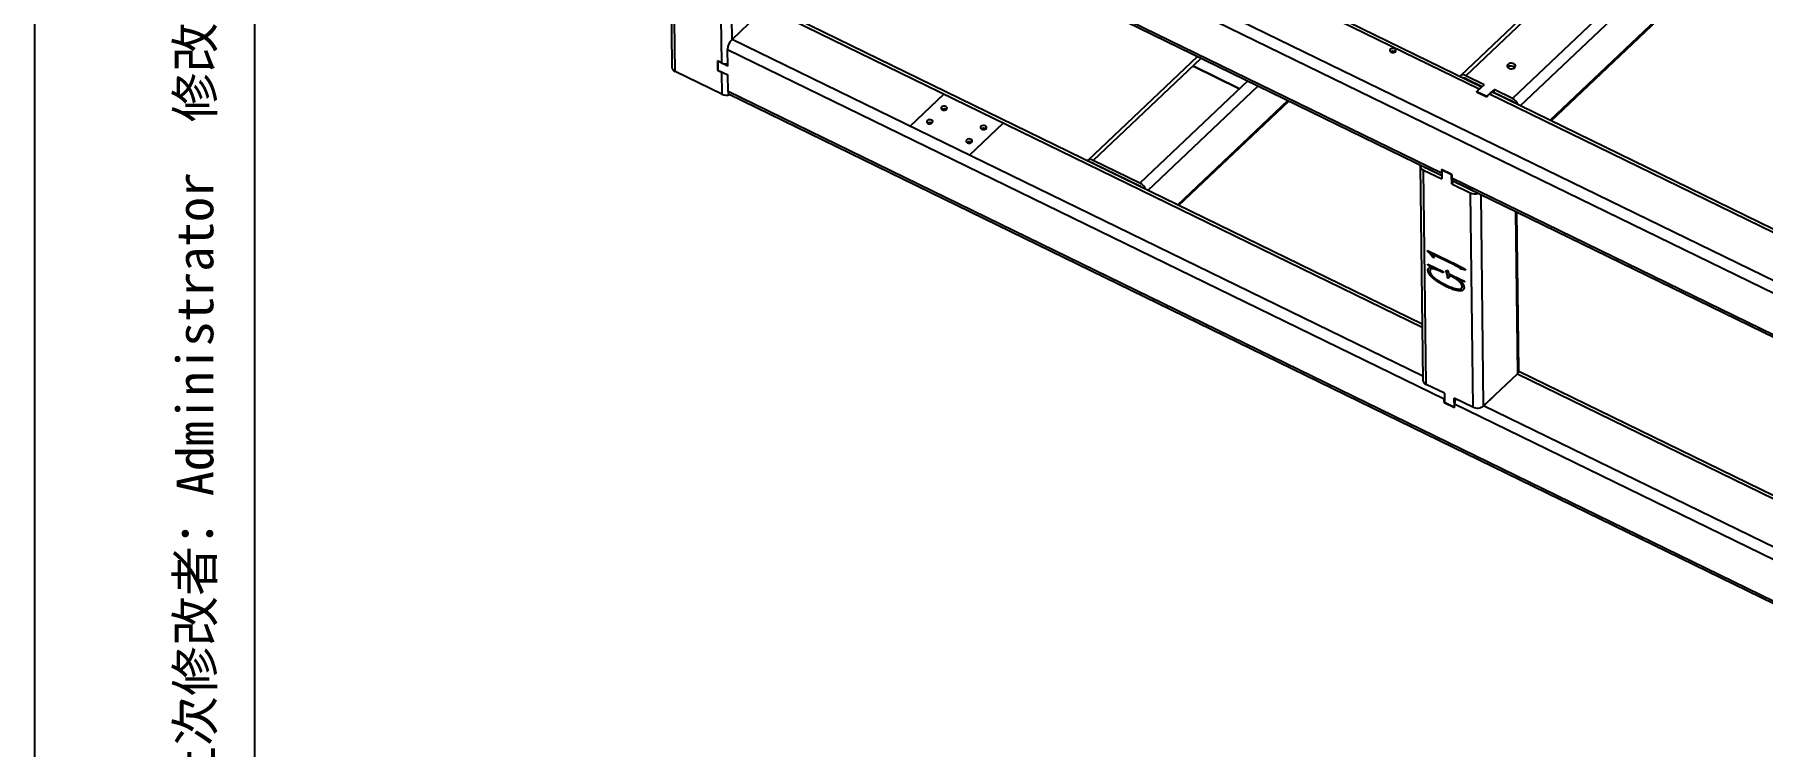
# Model space of a CAD drawing. Header units: millimetres. Extents: x 0 to 14850, y 0 to 10500.
# Drawn here: x 0 to 5895, y 3581 to 6010 of the extents above; entities that cross this region are included whole.
import ezdxf

# ---------------------------------------------------------------- set-up
doc = ezdxf.new("R2010")
doc.units = ezdxf.units.MM
doc.header["$LTSCALE"] = 50
doc.layers.add('细实线', color=7, linetype='Continuous')
doc.styles.add('SLDTEXTSTYLE3', font='', dxfattribs={"bigfont": 'bigfont'})
doc.styles.get('SLDTEXTSTYLE3').set_extended_font_data('新宋体')

# ---------------------------------------------------------------- blocks, each defined once
blk = doc.blocks.new('SW_NOTE_0')
at = {"layer": '细实线', "color": 0, "insert": (29.5, 0), "char_height": 125, "attachment_point": 1, "rotation": 90, "style": 'SLDTEXTSTYLE3'}
blk.add_mtext('  创建日期：2024年3月27日 11:31:52  上次修改者：Administrator  修改日期：2024年3月27日 11:43:59  ', dxfattribs=at)

msp = doc.modelspace()

# ---------------------------------------------------------------- linework, layer by layer
for p, q in [((0, 10500), (0, 0)), ((750, 10250), (750, 250)), ((7993.8, 8835.8), (4864.9, 5869.4)), ((4883, 5869.5), (8011.9, 8836)), ((8171.2, 8758.3), (5042.3, 5791.9)), ((5069.1, 5766.6), (8193, 8728.3)), ((8194.8, 8584.5), (5170.4, 5717.2)), ((5174.4, 5715.2), (8191.5, 8575.7)), ((2483.9, 7016.9), (4929.4, 5824.4)), ((4937.3, 5830.9), (2495.9, 7021.4)), ((2161, 6995.4), (2174.5, 5898.5)), ((2185.5, 5884), (2172.1, 6980.9)), ((10061.4, 3156.3), (2368.5, 6907.5)), ((2353.1, 6873.2), (10046, 3121.9)), ((2332.6, 6796), (2343.5, 5913.6)), ((4800.4, 5536.9), (2354.9, 6729.4)), ((2358.9, 6720.3), (4801.2, 5529.3)), ((2379.8, 5993.5), (2370.9, 6714.4)), ((2379.8, 5993.5), (2495.1, 6102.9)), ((2495.1, 6102.9), (4734.3, 5011)), ((4734.2, 5021.3), (2507.1, 6107.4)), ((2364.4, 5959.2), (4809.9, 4766.7)), ((2365.1, 5902.5), (2364.4, 5959.2)), ((4736.4, 4844.3), (2379.8, 5993.5)), ((2343.5, 5913.6), (2329.6, 5920.4)), ((2329.6, 5920.4), (2330, 5888.7)), ((2331.7, 5919.3), (2331.3, 5918.9)), ((2331.3, 5918.9), (2331.7, 5888.5)), ((2365.1, 5902.5), (2331.3, 5918.9)), ((3968.3, 5935.4), (3594, 5580.5)), ((3612.1, 5580.7), (3980.2, 5929.7)), ((3952.2, 5902.7), (3952.2, 5902.7)), ((3952.2, 5902.7), (4110.8, 5825.3)), ((4110.8, 5825.3), (3952.2, 5902.7)), ((3952.2, 5902.6), (3952.2, 5902.7)), ((5027.1, 5898.4), (5026.2, 5897.5)), ((2344.8, 5806.4), (2185.5, 5884)), ((2331.7, 5890.3), (2330, 5888.7)), ((2330, 5888.7), (2343.8, 5881.9)), ((2331.7, 5888.5), (2365.4, 5872)), ((2343.8, 5881.9), (2344.8, 5806.4)), ((2366.1, 5815.4), (2365.4, 5872)), ((4139.4, 5852), (3771.3, 5503)), ((4878.6, 5861.1), (4877.5, 5860)), ((4945.8, 5838.9), (4883, 5869.5)), ((4883.1, 5859.8), (4939, 5832.5)), ((4945.8, 5838.9), (4921.3, 5815.7)), ((10058.9, 2064.1), (2366.1, 5815.4)), ((2370.1, 5806.2), (10062.9, 2054.9)), ((3102.2, 5806.5), (2987.3, 5697.6)), ((2987.4, 5697.6), (3102.2, 5806.5)), ((3102.2, 5806.5), (3102.2, 5806.5)), ((3102.2, 5806.5), (3102.2, 5806.5)), ((3798.2, 5477.8), (4174.7, 5834.8)), ((4276.1, 5785.4), (3899.5, 5428.3)), ((3903.5, 5426.4), (4280.1, 5783.4)), ((4110.8, 5825.3), (4110.8, 5825.3)), ((4929.4, 5824.4), (4919.4, 5814.9)), ((4919.4, 5814.9), (4954.5, 5797.8)), ((4921.3, 5815.7), (4955, 5799.3)), ((4921.3, 5814), (4921.3, 5815.7)), ((4954.5, 5797.8), (4964.5, 5807.3)), ((4955, 5799.3), (4979.5, 5822.5)), ((4955.1, 5798.3), (4955, 5799.3)), ((4964.5, 5807.3), (7696.2, 4475.3)), ((7704, 4481.7), (4976.5, 5811.8)), ((4977.9, 5811.1), (4979.6, 5812.7)), ((4978.8, 5810.6), (4980.5, 5812.3)), ((5042.3, 5791.9), (4979.5, 5822.5)), ((4979.6, 5812.7), (4979.5, 5822.5)), ((4979.6, 5812.7), (5042.4, 5782.1)), ((4998.2, 5803.7), (4996.5, 5802)), ((2987.3, 5697.6), (2987.4, 5697.6)), ((3189.8, 5598.8), (3304.7, 5707.8)), ((3304.7, 5707.8), (3189.8, 5598.9)), ((3304.7, 5707.8), (3304.7, 5707.8)), ((3304.7, 5707.7), (3304.7, 5707.8)), ((3189.8, 5598.9), (3189.8, 5598.8)), ((3607.6, 5572.3), (3606.5, 5571.2)), ((3771.3, 5503), (3612.1, 5580.7)), ((3612.2, 5570.9), (3771.4, 5493.3)), ((4727.5, 5562.2), (4736.5, 4830.9)), ((4738.6, 5547.7), (4801.3, 5517.1)), ((4747.5, 4816.4), (4738.6, 5547.7)), ((4743.5, 5557.4), (4743.5, 5557)), ((4801.2, 5528.4), (4746.4, 5555.1)), ((4835.3, 5532.3), (4800.3, 5549.4)), ((4800.3, 5549.4), (4800.4, 5536.9)), ((4802, 5548.5), (4801, 5547.5)), ((4801, 5547.5), (4801.3, 5517.1)), ((4834.7, 5531.1), (4801, 5547.5)), ((3707.9, 5521.8), (3709.6, 5523.4)), ((3727.3, 5514.8), (3725.5, 5513.2)), ((4835.4, 5531.7), (4834.7, 5531.1)), ((4835.1, 5500.6), (4834.7, 5531.1)), ((4842.9, 5508), (4835.1, 5500.6)), ((4835.1, 5500.6), (4897.8, 5470)), ((4835.3, 5532.3), (4835.5, 5519.8)), ((7567.1, 4187.7), (4835.5, 5519.8)), ((4839.5, 5510.6), (7567.9, 4180.2)), ((4842.9, 5508), (4842.9, 5509)), ((4905.6, 5477.4), (4842.9, 5508)), ((4861, 5499.2), (4861, 5500.1)), ((4879.7, 5491), (4879.7, 5490.1)), ((4897.8, 5470), (4906.8, 4738.8)), ((4944, 4743.1), (4935.2, 5464)), ((5052.6, 5406.7), (5059.4, 4852.5)), ((5064.5, 4863.3), (5057.9, 5404.1)), ((4752.5, 5273.3), (4855.9, 5222.7)), ((4752.5, 5271.3), (4752.5, 5273.3)), ((4752.8, 5271.6), (4752.5, 5271.3)), ((4756.8, 5267.1), (4752.5, 5271.3)), ((4752.8, 5271.6), (4752.7, 5273.1)), ((4757.1, 5267.4), (4752.8, 5271.6)), ((4757.1, 5267.4), (4756.8, 5267.1)), ((4767.2, 5261.4), (4767, 5261.1)), ((4767, 5261.1), (4775.9, 5247.7)), ((4843.3, 5223.8), (4767, 5261.1)), ((4843.5, 5224), (4767.2, 5261.4)), ((4772.8, 5248.9), (4772.5, 5248.6)), ((4775.9, 5247.7), (4772.5, 5248.6)), ((4775.6, 5248.1), (4772.8, 5248.9)), ((4753.5, 5226.6), (4806.2, 5200.9)), ((4753.5, 5224.5), (4753.5, 5226.6)), ((4753.7, 5224.7), (4753.5, 5224.5)), ((4767.3, 5215.6), (4753.5, 5224.5)), ((4753.7, 5224.7), (4753.7, 5226.5)), ((4767.6, 5215.9), (4753.7, 5224.7)), ((4754.3, 5206.1), (4754.1, 5205.8)), ((4764.2, 5215.8), (4767.3, 5215.6)), ((4767.6, 5215.9), (4767.3, 5215.6)), ((4806.2, 5200.9), (4806.5, 5197.1)), ((4814.5, 5201.9), (4819.7, 5204.6)), ((4816.5, 5199.9), (4814.5, 5201.9)), ((4816.7, 5200.1), (4814.8, 5202.1)), ((4816.7, 5200.1), (4816.5, 5199.9)), ((4819.1, 5194.4), (4818.9, 5194.2)), ((4819.9, 5189.1), (4818.9, 5194.2)), ((4820.2, 5189.3), (4819.1, 5194.4)), ((4820.2, 5189.3), (4819.9, 5189.1)), ((4820.9, 5185), (4819.9, 5189.1)), ((4821.2, 5185.2), (4820.2, 5189.3)), ((4822.6, 5203.5), (4822.9, 5202.2)), ((4822.9, 5202.2), (4824.1, 5195)), ((4824.1, 5195), (4872.6, 5171.3)), ((4826, 5189.5), (4825.7, 5189.3)), ((4831.6, 5186.2), (4825.7, 5189.3)), ((4831.8, 5186.5), (4826, 5189.5)), ((4843.5, 5224), (4843.3, 5223.8)), ((4870.8, 5209.4), (4870.6, 5209.2)), ((4877.6, 5207.7), (4870.6, 5209.2)), ((4877.8, 5208), (4870.8, 5209.4)), ((4877.8, 5208), (4877.6, 5207.7)), ((4880.1, 5207.4), (4877.6, 5207.7)), ((4880.3, 5207.6), (4877.8, 5208)), ((4880.3, 5207.6), (4880.1, 5207.4)), ((4797.9, 5160.4), (4797.6, 5160.1)), ((4821.2, 5185.2), (4820.9, 5185)), ((4821, 5180.8), (4820.9, 5185)), ((4821.2, 5181), (4821, 5180.8)), ((4821.2, 5181), (4821.2, 5185.2)), ((4828.7, 5182), (4823.7, 5179.6)), ((4824, 5179.8), (4823.7, 5179.6)), ((4828.7, 5182.1), (4824, 5179.8)), ((4827.5, 5184.7), (4828.7, 5182)), ((4831.8, 5186.5), (4831.6, 5186.2)), ((4858.3, 5174.4), (4858, 5174.2)), ((4865.1, 5169.7), (4858, 5174.2)), ((4865.3, 5170), (4858.3, 5174.4)), ((4865.3, 5170), (4865.1, 5169.7)), ((4867, 5168.3), (4865.1, 5169.7)), ((4867.2, 5168.5), (4865.3, 5170)), ((4867.2, 5168.5), (4867, 5168.3)), ((4870.2, 5168), (4869.9, 5167.7)), ((4873.2, 5167.7), (4869.9, 5167.7)), ((4873.4, 5167.9), (4870.2, 5168)), ((4870.8, 5149.3), (4870.5, 5149.1)), ((4873.4, 5167.9), (4873.2, 5167.7)), ((4875.7, 5167.3), (4873.2, 5167.7)), ((4876, 5167.6), (4873.4, 5167.9)), ((4876, 5167.6), (4875.7, 5167.3)), ((5059.4, 4852.5), (4944, 4743.1)), ((5021, 4816), (5059.2, 4852.2)), ((5059.2, 4852.2), (5059.2, 4852.2)), ((5059.2, 4852.2), (5059.2, 4852.2)), ((5059.4, 4852.5), (7501, 3661.8)), ((7500.9, 3672.2), (5064.2, 4860.4)), ((4810.3, 4785.8), (4747.5, 4816.4)), ((4810.3, 4785.8), (4810.7, 4755.4)), ((4944.3, 4743.3), (4982.5, 4779.5)), ((4982.5, 4779.5), (4982.5, 4779.5)), ((4982.5, 4779.5), (4982.5, 4779.5)), ((5020.9, 4816), (5021, 4816)), ((4810, 4754.2), (4809.9, 4766.7)), ((4811.1, 4755.2), (4810, 4754.2)), ((4810, 4754.2), (4845.1, 4737)), ((4810.7, 4755.4), (4844.4, 4738.9)), ((4906.8, 4738.8), (4844, 4769.4)), ((4844.4, 4738.9), (4844, 4769.4)), ((4845.1, 4739.5), (4844.4, 4738.9)), ((4845, 4749.5), (7576.6, 3417.5)), ((4845.1, 4737), (4845, 4749.5)), ((7503.1, 3495.2), (4944, 4743.1)), ((4944.3, 4743.3), (4944.3, 4743.3))]:
    msp.add_line(p, q)
at = {"flags": 128}
for points in [[(4626.1, 5959.7), (4624.4, 5957.2), (4624.2, 5954.4), (4625.6, 5951.8), (4628.4, 5949.8), (4632.1, 5948.7), (4636.2, 5948.6), (4640, 5949.6), (4642.9, 5951.5), (4644.6, 5954), (4644.8, 5956.8), (4643.4, 5959.4), (4640.6, 5961.4), (4636.9, 5962.5), (4632.9, 5962.6), (4629.1, 5961.6), (4626.1, 5959.7)], [(5026.9, 5908.1), (5024.9, 5905.3), (5024.2, 5902.1), (5025.2, 5899), (5027.5, 5896.3), (5031.1, 5894.2), (5035.4, 5893.1), (5040.1, 5892.9), (5044.5, 5893.9), (5048.3, 5895.7), (5051.1, 5898.3), (5052.4, 5901.4), (5052.3, 5904.5), (5050.6, 5907.5), (5047.6, 5909.9), (5043.6, 5911.5), (5039.1, 5912.2), (5034.5, 5911.8), (5030.3, 5910.4), (5026.9, 5908.1)], [(2343.8, 5881.9), (2347.8, 5880.4), (2349.2, 5879.9)], [(4883, 5869.5), (4878.8, 5871.2), (4874.8, 5872.1), (4871, 5872.1), (4867.8, 5871.3), (4865.1, 5869.6), (4863.2, 5867.2), (4863.1, 5867)], [(4934.3, 5828), (4932.1, 5826.7), (4929.4, 5824.4)], [(3045.6, 5716.5), (3043.9, 5714), (3043.8, 5711.2), (3045.2, 5708.6), (3048, 5706.6), (3051.7, 5705.5), (3055.7, 5705.4), (3059.5, 5706.4), (3062.5, 5708.3), (3064.2, 5710.8), (3064.4, 5713.6), (3062.9, 5716.2), (3060.2, 5718.2), (3056.5, 5719.3), (3052.4, 5719.4), (3048.6, 5718.4), (3045.6, 5716.5)], [(3094.5, 5762.9), (3092.8, 5760.3), (3092.7, 5757.6), (3094.1, 5755), (3096.9, 5753), (3100.5, 5751.8), (3104.6, 5751.8), (3108.4, 5752.7), (3111.4, 5754.6), (3113.1, 5757.2), (3113.3, 5759.9), (3111.8, 5762.5), (3109.1, 5764.6), (3105.4, 5765.7), (3101.3, 5765.8), (3097.5, 5764.8), (3094.5, 5762.9)], [(3229.5, 5697.1), (3227.8, 5694.5), (3227.6, 5691.8), (3229.1, 5689.2), (3231.8, 5687.2), (3235.5, 5686), (3239.6, 5685.9), (3243.4, 5686.9), (3246.4, 5688.8), (3248.1, 5691.4), (3248.2, 5694.1), (3246.8, 5696.7), (3244, 5698.7), (3240.3, 5699.9), (3236.3, 5700), (3232.5, 5699), (3229.5, 5697.1)], [(3180.6, 5650.7), (3178.9, 5648.2), (3178.8, 5645.4), (3180.2, 5642.8), (3182.9, 5640.8), (3186.6, 5639.7), (3190.7, 5639.6), (3194.5, 5640.6), (3197.5, 5642.5), (3199.2, 5645), (3199.3, 5647.8), (3197.9, 5650.4), (3195.1, 5652.4), (3191.5, 5653.5), (3187.4, 5653.6), (3183.6, 5652.6), (3180.6, 5650.7)], [(3612.1, 5580.7), (3607.9, 5582.4), (3603.8, 5583.2), (3600.1, 5583.3), (3596.9, 5582.4), (3594.2, 5580.8), (3592.3, 5578.4), (3592.2, 5578.2)], [(4800.4, 5536.9), (4800.7, 5533.8), (4801.1, 5531.9)], [(4810.5, 4772.9), (4810.1, 4770.2), (4809.9, 4766.7)]]:
    msp.add_lwpolyline(points, dxfattribs=at)
for centre, radius, start, end in [((2416.9, 5956.2), 52.6, 134.87597, 176.79047), ((2191.5, 5900), 17.1, 185.02618, 249.42362), ((2358.8, 5946.8), 36.6, 245.12578, 279.64375), ((4634.7, 5939.4), 13.6, 56.82252, 124.58356), ((5038.6, 5885), 17.6, 46.5508, 130.69165), ((4878.2, 5851.3), 9.77, 60.11244, 103.72473), ((2360.2, 5839.9), 36.9, 245.22605, 289.31023), ((2375.5, 5814), 9.45, 171.64438, 235.18784), ((4973.8, 5800.6), 11.5, 76.92145, 144.16074), ((5023.4, 5754.3), 42, 21.6982, 63.34299), ((5032.7, 5763.1), 21.3, 37.51288, 63.0778), ((3103.2, 5742.6), 13.6, 56.82252, 124.58356), ((3054.3, 5696.2), 13.6, 56.82252, 124.58356), ((3238.1, 5676.8), 13.6, 56.82252, 124.58356), ((3189.2, 5630.4), 13.6, 56.82252, 124.58356), ((3607.3, 5562.5), 9.77, 60.11244, 103.72473), ((4743.9, 5563), 16.2, 172.53379, 250.71713), ((4751, 5565.2), 11.1, 221.42333, 245.22685), ((3752.8, 5465.7), 41.7, 21.49854, 63.54265), ((3761.8, 5474.3), 21.3, 37.51288, 63.0778), ((4844.9, 5518.4), 9.48, 171.73269, 235.09953), ((4913.3, 5503.5), 36.9, 245.22605, 289.31023), ((4913, 5492.9), 17.1, 244.62828, 262.14642), ((5049.9, 4863.5), 14.6, 310.68793, 359.24265), ((4753.5, 4832.4), 17.1, 185.02618, 249.42362), ((4890.8, 4747.9), 45.9, 155.54442, 178.0115), ((4922, 4770.3), 35, 244.20881, 308.9722)]:
    msp.add_arc(centre, radius, start, end)
for points, knots in [([(4772.5, 5248.6), (4771.7, 5249.8), (4770.1, 5251.9), (4767.8, 5254.9), (4765.7, 5257.4), (4763.4, 5260.2), (4760.5, 5263.4), (4758.1, 5265.8), (4756.8, 5267.1)], [0, 0, 0, 0, 0.179519, 0.336515, 0.467999, 0.577127, 0.779821, 1, 1, 1, 1]), ([(4772.8, 5248.9), (4771.9, 5250), (4770.3, 5252.2), (4768, 5255.2), (4766, 5257.7), (4763.7, 5260.4), (4760.7, 5263.6), (4758.3, 5266.1), (4757.1, 5267.4)], [0, 0, 0, 0, 0.179519, 0.336515, 0.467999, 0.577127, 0.779821, 1, 1, 1, 1]), ([(4754.1, 5205.8), (4754.1, 5206.4), (4754.1, 5207.5), (4754.4, 5209), (4754.8, 5210.3), (4755.7, 5211.9), (4757.2, 5213.5), (4759.3, 5214.5), (4761.1, 5215), (4762.3, 5215.4), (4763.3, 5215.6), (4763.9, 5215.7), (4764.2, 5215.8)], [0, 0, 0, 0, 0.09355, 0.182475, 0.269034, 0.354228, 0.527613, 0.715062, 0.806312, 0.88357, 0.948148, 1, 1, 1, 1]), ([(4797.6, 5160.1), (4795.3, 5161.6), (4790.5, 5164.5), (4784.5, 5168.5), (4779.6, 5172.1), (4776, 5174.9), (4772.4, 5177.8), (4769.1, 5180.9), (4765.9, 5183.8), (4763.2, 5186.7), (4760.9, 5189.5), (4759.1, 5192.1), (4757.7, 5194.5), (4756.5, 5196.6), (4755.7, 5198.5), (4754.9, 5200.6), (4754.4, 5203), (4754.2, 5204.9), (4754.1, 5205.8)], [0, 0, 0, 0, 0.126875, 0.26151, 0.330229, 0.398329, 0.466356, 0.533691, 0.597757, 0.655467, 0.70742, 0.754407, 0.796644, 0.833775, 0.865799, 0.893553, 0.945163, 1, 1, 1, 1]), ([(4754.3, 5206.1), (4754.3, 5207.8), (4754.3, 5209.8), (4755.4, 5210.9), (4755.5, 5211)], [0, 0, 0, 0, 0.899852, 1, 1, 1, 1]), ([(4797.9, 5160.4), (4795.5, 5161.8), (4790.7, 5164.7), (4784.7, 5168.8), (4779.8, 5172.3), (4776.2, 5175.1), (4772.7, 5178.1), (4769.3, 5181.1), (4766.2, 5184.1), (4763.5, 5187), (4761.2, 5189.7), (4759.4, 5192.3), (4758, 5194.7), (4756.8, 5196.8), (4756, 5198.7), (4755.2, 5200.8), (4754.7, 5203.2), (4754.4, 5205.1), (4754.3, 5206.1)], [0, 0, 0, 0, 0.126875, 0.26151, 0.330229, 0.398329, 0.466356, 0.533691, 0.597757, 0.655467, 0.70742, 0.754407, 0.796644, 0.833775, 0.865799, 0.893553, 0.945163, 1, 1, 1, 1]), ([(4806.5, 5197.1), (4805.5, 5197.5), (4803.6, 5198.5), (4800.5, 5200), (4797.2, 5201.6), (4794.3, 5202.9), (4791.9, 5203.9), (4789.9, 5204.7), (4787.6, 5205.6), (4784.3, 5207), (4780.4, 5208.4), (4776, 5209.8), (4772, 5210.5), (4768.9, 5210.7), (4766.7, 5210.5), (4765.2, 5210.1), (4764, 5209.6), (4762.6, 5208.6), (4761.4, 5206.8), (4761.1, 5204.9), (4760.9, 5203.9)], [0, 0, 0, 0, 0.051918, 0.111407, 0.174691, 0.237463, 0.271063, 0.309597, 0.35254, 0.40038, 0.494836, 0.576504, 0.652266, 0.73063, 0.769331, 0.805061, 0.838333, 0.870025, 0.93318, 1, 1, 1, 1]), ([(4760.9, 5203.9), (4760.9, 5203.1), (4760.9, 5201.5), (4761.4, 5198.9), (4762.4, 5196.3), (4763.6, 5193.7), (4765.3, 5190.9), (4767.5, 5188.1), (4770.2, 5185.2), (4773.2, 5182.2), (4776.5, 5179.3), (4780, 5176.5), (4783.5, 5173.8), (4788.2, 5170.6), (4793.9, 5166.9), (4800.6, 5163.1), (4807.1, 5159.6), (4811.4, 5157.5), (4813.5, 5156.4)], [0, 0, 0, 0, 0.042955, 0.083376, 0.123261, 0.1629, 0.204401, 0.249819, 0.29921, 0.354213, 0.411664, 0.468737, 0.52579, 0.583341, 0.694342, 0.79876, 0.899663, 1, 1, 1, 1]), ([(4806.7, 5197.3), (4802.3, 5199.5), (4793.4, 5203.8), (4782.3, 5208.2), (4773.7, 5210.7), (4767.7, 5211.3), (4764.9, 5209.8), (4763.7, 5209.1)], [0, 0, 0, 0, 0.291181, 0.582317, 0.727796, 0.87321, 1, 1, 1, 1]), ([(4818.9, 5194.2), (4818.8, 5194.5), (4818.7, 5195.5), (4818.1, 5197), (4817.5, 5198.6), (4816.8, 5199.5), (4816.5, 5199.9)], [0, 0, 0, 0, 0.191467, 0.503414, 0.805851, 1, 1, 1, 1]), ([(4819.1, 5194.4), (4819.1, 5194.8), (4818.9, 5195.7), (4818.3, 5197.2), (4817.7, 5198.8), (4817, 5199.7), (4816.7, 5200.1)], [0, 0, 0, 0, 0.191467, 0.503414, 0.805851, 1, 1, 1, 1]), ([(4819.7, 5204.6), (4820, 5204.7), (4820.5, 5204.8), (4821.4, 5204.5), (4822.2, 5204.1), (4822.5, 5203.7), (4822.6, 5203.5)], [0, 0, 0, 0, 0.3163371, 0.610484, 0.8455065, 1, 1, 1, 1]), ([(4825.7, 5189.3), (4825.9, 5188.7), (4826.3, 5187.7), (4826.8, 5186.4), (4827.2, 5185.4), (4827.4, 5184.9), (4827.5, 5184.7)], [0, 0, 0, 0, 0.362799, 0.652475, 0.863991, 1, 1, 1, 1]), ([(4870.6, 5209.2), (4869.9, 5209.3), (4868.8, 5209.5), (4867.3, 5209.8), (4866.3, 5210), (4865.5, 5210.3), (4864.8, 5211), (4863.7, 5211.8), (4862.2, 5213), (4860.5, 5214.2), (4858.7, 5215.5), (4856.7, 5216.8), (4854.4, 5218.1), (4852.3, 5219.3), (4850.2, 5220.3), (4848.2, 5221.3), (4845.9, 5222.5), (4844.2, 5223.3), (4843.3, 5223.8)], [0, 0, 0, 0, 0.076319, 0.132944, 0.169347, 0.186973, 0.214474, 0.257363, 0.313987, 0.378534, 0.447579, 0.517011, 0.596108, 0.689468, 0.747439, 0.817828, 0.902707, 1, 1, 1, 1]), ([(4870.8, 5209.4), (4870.2, 5209.5), (4869, 5209.7), (4867.5, 5210), (4866.5, 5210.2), (4865.8, 5210.5), (4865, 5211.2), (4863.9, 5212.1), (4862.4, 5213.2), (4860.7, 5214.5), (4858.9, 5215.8), (4856.9, 5217.1), (4854.7, 5218.3), (4852.5, 5219.5), (4850.5, 5220.6), (4848.5, 5221.6), (4846.1, 5222.7), (4844.4, 5223.5), (4843.5, 5224)], [0, 0, 0, 0, 0.076319, 0.132944, 0.169347, 0.186973, 0.214474, 0.257363, 0.313987, 0.378534, 0.447579, 0.517011, 0.596108, 0.689468, 0.747439, 0.817828, 0.902707, 1, 1, 1, 1]), ([(4855.9, 5222.7), (4856.8, 5222.2), (4858.6, 5221.3), (4861.2, 5220), (4863.5, 5218.8), (4865.6, 5217.8), (4867.4, 5216.8), (4869, 5216), (4870.4, 5215.3), (4872.5, 5214.2), (4875.4, 5212.6), (4878.4, 5210.8), (4880.6, 5209.4), (4881.6, 5208.7), (4882.3, 5208), (4882.2, 5207.7), (4882.2, 5207.6)], [0, 0, 0, 0, 0.103659, 0.198756, 0.284256, 0.361191, 0.429603, 0.488406, 0.538633, 0.580357, 0.724989, 0.862564, 0.920189, 0.960408, 0.983938, 1, 1, 1, 1]), ([(4882.2, 5207.6), (4882.2, 5207.6), (4882.1, 5207.5), (4881.8, 5207.2), (4881.1, 5207.2), (4880.5, 5207.3), (4880.1, 5207.4)], [0, 0, 0, 0, 0.055316, 0.236767, 0.53772, 1, 1, 1, 1]), ([(4882.4, 5207.8), (4882.4, 5207.8), (4882.3, 5207.7), (4882, 5207.5), (4881.3, 5207.4), (4880.7, 5207.5), (4880.3, 5207.6)], [0, 0, 0, 0, 0.055316, 0.236767, 0.53772, 1, 1, 1, 1]), ([(4877.1, 5148.6), (4877.2, 5147.5), (4877.3, 5145.1), (4876.6, 5142.1), (4875.3, 5139.6), (4873.9, 5137.9), (4872.3, 5136.9), (4871, 5136.3), (4869.4, 5135.8), (4867.5, 5135.6), (4865.3, 5135.4), (4862.9, 5135.5), (4860.2, 5135.6), (4857.3, 5136), (4854.1, 5136.5), (4850.7, 5137.2), (4847.1, 5138.2), (4842, 5139.6), (4835.9, 5141.6), (4828.7, 5144.5), (4821.5, 5147.7), (4813.9, 5151.3), (4805.9, 5155.4), (4800.4, 5158.5), (4797.6, 5160.1)], [0, 0, 0, 0, 0.0403003, 0.080356, 0.1195791, 0.1573121, 0.1767137, 0.1974974, 0.2198456, 0.2439737, 0.2702161, 0.2989485, 0.3303965, 0.3641005, 0.4002389, 0.43762, 0.4770858, 0.5183317, 0.5994777, 0.6731942, 0.7469287, 0.8266271, 0.911502, 1, 1, 1, 1]), ([(4872.3, 5137.1), (4872.2, 5137), (4870.9, 5136), (4865.6, 5135.6), (4856.8, 5136), (4844, 5139.1), (4829.6, 5144.3), (4813.7, 5151.5), (4803.2, 5157.4), (4797.9, 5160.4)], [0, 0, 0, 0, 0.008724, 0.08488, 0.237262, 0.389753, 0.593125, 0.796578, 1, 1, 1, 1]), ([(4813.5, 5156.4), (4819.1, 5153.9), (4830.1, 5148.8), (4843.8, 5144.1), (4854.4, 5141.7), (4861.1, 5141.1), (4865.5, 5141.7), (4866.7, 5142.8), (4867, 5143.1)], [0, 0, 0, 0, 0.2917, 0.583237, 0.729111, 0.874827, 0.971859, 1, 1, 1, 1]), ([(4823.7, 5179.6), (4823.5, 5179.4), (4823.1, 5179.1), (4822.3, 5179.1), (4821.8, 5179.5), (4821.5, 5179.8), (4821.2, 5180.3), (4821, 5180.6), (4821, 5180.8)], [0, 0, 0, 0, 0.350484, 0.527084, 0.64708, 0.750783, 0.854774, 1, 1, 1, 1]), ([(4824, 5179.8), (4823.7, 5179.6), (4823.3, 5179.3), (4822.6, 5179.3), (4822.1, 5179.7), (4821.7, 5180), (4821.4, 5180.5), (4821.3, 5180.8), (4821.2, 5181)], [0, 0, 0, 0, 0.350484, 0.527084, 0.64708, 0.750783, 0.854774, 1, 1, 1, 1]), ([(4870.5, 5149.1), (4870.5, 5149.9), (4870.5, 5151.5), (4870, 5154.3), (4868.9, 5157.2), (4867.2, 5160.3), (4864.8, 5163.4), (4861.9, 5166.6), (4858.5, 5169.7), (4854.7, 5172.6), (4850.8, 5175.2), (4846.9, 5177.7), (4843.1, 5179.9), (4839.3, 5182.1), (4835.5, 5184.1), (4832.9, 5185.5), (4831.6, 5186.2)], [0, 0, 0, 0, 0.055936, 0.112854, 0.170682, 0.23044, 0.29538, 0.366568, 0.443456, 0.523318, 0.605302, 0.686891, 0.766851, 0.840773, 0.916895, 1, 1, 1, 1]), ([(4870.8, 5149.3), (4870.8, 5150.1), (4870.8, 5151.8), (4870.2, 5154.5), (4869.1, 5157.4), (4867.4, 5160.5), (4865.1, 5163.7), (4862.1, 5166.8), (4858.7, 5169.9), (4855, 5172.8), (4851.1, 5175.4), (4847.1, 5177.9), (4843.3, 5180.1), (4839.6, 5182.3), (4835.8, 5184.4), (4833.2, 5185.7), (4831.8, 5186.5)], [0, 0, 0, 0, 0.055936, 0.112854, 0.170682, 0.23044, 0.29538, 0.366568, 0.443456, 0.523318, 0.605302, 0.686891, 0.766851, 0.840773, 0.916895, 1, 1, 1, 1]), ([(4858, 5174.2), (4858.6, 5173.7), (4860, 5172.5), (4862.5, 5170.6), (4865.5, 5168), (4868.3, 5165.6), (4870.5, 5163.3), (4872, 5161.4), (4873.4, 5159.3), (4874.6, 5157.1), (4875.6, 5154.9), (4876.4, 5152.8), (4876.9, 5150.6), (4877, 5149.3), (4877.1, 5148.6)], [0, 0, 0, 0, 0.065987, 0.160923, 0.277349, 0.4098, 0.479506, 0.549726, 0.62206, 0.697685, 0.774405, 0.849698, 0.925012, 1, 1, 1, 1]), ([(4869.9, 5167.7), (4869.4, 5167.7), (4868.5, 5167.7), (4867.5, 5168.1), (4867, 5168.3)], [0, 0, 0, 0, 0.565776, 1, 1, 1, 1]), ([(4870.2, 5168), (4869.6, 5167.9), (4868.7, 5167.9), (4867.7, 5168.3), (4867.2, 5168.5)], [0, 0, 0, 0, 0.565776, 1, 1, 1, 1]), ([(4867.9, 5143.8), (4868.4, 5144.1), (4870, 5145.2), (4870.3, 5147.5), (4870.5, 5149.1)], [0, 0, 0, 0, 0.301708, 1, 1, 1, 1]), ([(4868.2, 5144), (4868.6, 5144.3), (4870.3, 5145.4), (4870.6, 5147.7), (4870.8, 5149.3)], [0, 0, 0, 0, 0.301708, 1, 1, 1, 1]), ([(4872.6, 5171.3), (4873.1, 5171), (4874.2, 5170.5), (4875.6, 5169.8), (4876.9, 5169.2), (4877.8, 5168.7), (4878.6, 5168.3), (4879.1, 5168), (4879.4, 5167.8), (4879.7, 5167.3), (4878.5, 5167.5), (4877.8, 5167.3), (4876.7, 5167.2), (4876, 5167.3), (4875.7, 5167.3)], [0, 0, 0, 0, 0.145771, 0.273973, 0.379561, 0.46505, 0.530589, 0.576106, 0.599949, 0.609011, 0.678525, 0.798428, 0.923437, 1, 1, 1, 1]), ([(4879.7, 5167.7), (4879.7, 5167.7), (4879.7, 5167.6), (4879.5, 5167.6), (4879, 5167.7), (4877.9, 5167.5), (4876.8, 5167.6), (4876, 5167.6)], [0, 0, 0, 0, 0.020468, 0.04502, 0.162377, 0.357329, 1, 1, 1, 1])]:
    msp.add_open_spline(points, degree=3, knots=knots)

# ---------------------------------------------------------------- block references
msp.add_blockref('SW_NOTE_0', (455.3, 347.5))

doc.saveas('drawing.dxf')
